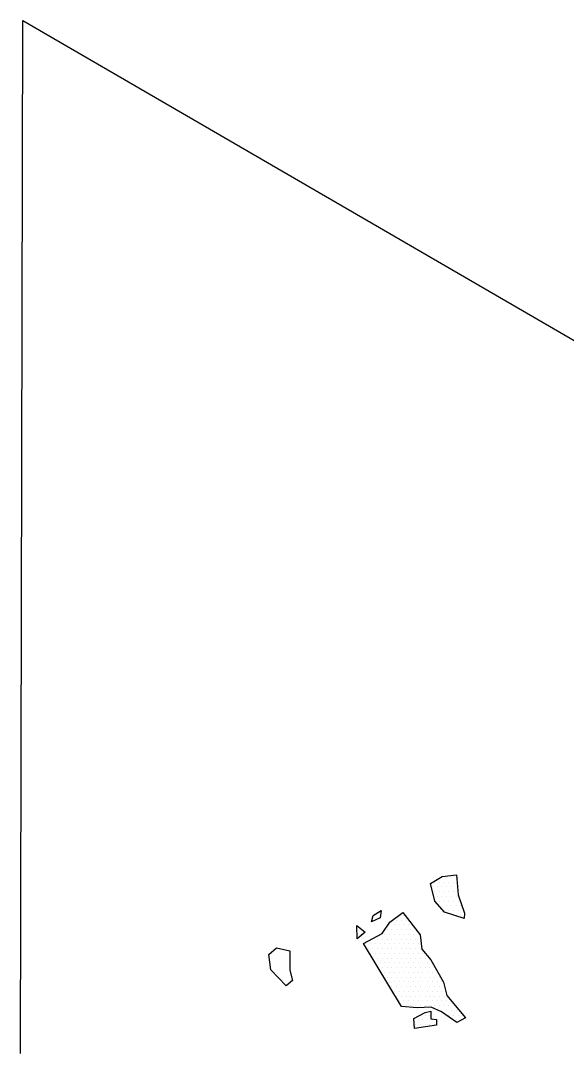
# Model space of a CAD drawing. Header units: metres. Extents: x -15 to -12.03, y -13 to -10.28.
# Drawn here: x -15.002 to -13.563, y -13.001 to -10.283 of the extents above; entities that cross this region are included whole.
import ezdxf

# ---------------------------------------------------------------- set-up
doc = ezdxf.new("R2010")
doc.units = ezdxf.units.M
doc.header["$LTSCALE"] = 25
doc.header["$MEASUREMENT"] = 0
doc.linetypes.add('STRICHPUNKTX2', pattern=[2, 1, -0.5, 0, -0.5])
doc.layers.get('0').update_dxf_attribs({"linetype": 'CONTINUOUS'})
for name, color, linetype in [('GRABUNGSGRENZE', 3, 'STRICHPUNKTX2'), ('STEINE', 4, 'CONTINUOUS'), ('STEINESCHRAFF', 4, 'CONTINUOUS')]:
    doc.layers.add(name, color=color, linetype=linetype)

# ---------------------------------------------------------------- blocks, each defined once
blk = doc.blocks.new('*X3')
at = {"color": 0}
for p, q in [((-1391.25, -1255), (-1391.25, -1255)), ((-1390, -1255), (-1390, -1255)), ((-1389.375, -1253.75), (-1389.375, -1253.75)), ((-1388.75, -1255), (-1388.75, -1255)), ((-1388.125, -1253.75), (-1388.125, -1253.75)), ((-1387.5, -1255), (-1387.5, -1255)), ((-1386.875, -1253.75), (-1386.875, -1253.75)), ((-1386.25, -1255), (-1386.25, -1255)), ((-1385.625, -1253.75), (-1385.625, -1253.75)), ((-1391.875, -1256.25), (-1391.875, -1256.25)), ((-1391.25, -1257.5), (-1391.25, -1257.5)), ((-1390.625, -1256.25), (-1390.625, -1256.25)), ((-1390, -1257.5), (-1390, -1257.5)), ((-1389.375, -1256.25), (-1389.375, -1256.25)), ((-1388.75, -1257.5), (-1388.75, -1257.5)), ((-1388.125, -1256.25), (-1388.125, -1256.25)), ((-1387.5, -1257.5), (-1387.5, -1257.5)), ((-1386.875, -1256.25), (-1386.875, -1256.25)), ((-1386.25, -1257.5), (-1386.25, -1257.5)), ((-1385.625, -1256.25), (-1385.625, -1256.25)), ((-1390.625, -1258.75), (-1390.625, -1258.75)), ((-1390, -1260), (-1390, -1260)), ((-1389.375, -1258.75), (-1389.375, -1258.75)), ((-1388.75, -1260), (-1388.75, -1260)), ((-1388.125, -1258.75), (-1388.125, -1258.75)), ((-1387.5, -1260), (-1387.5, -1260)), ((-1386.875, -1258.75), (-1386.875, -1258.75)), ((-1386.25, -1260), (-1386.25, -1260)), ((-1385.625, -1258.75), (-1385.625, -1258.75)), ((-1385, -1260), (-1385, -1260)), ((-1406.875, -1263.75), (-1406.875, -1263.75)), ((-1405.625, -1263.75), (-1405.625, -1263.75)), ((-1399.375, -1263.75), (-1399.375, -1263.75)), ((-1389.375, -1261.25), (-1389.375, -1261.25)), ((-1388.75, -1262.5), (-1388.75, -1262.5)), ((-1388.125, -1261.25), (-1388.125, -1261.25)), ((-1387.5, -1262.5), (-1387.5, -1262.5)), ((-1386.875, -1261.25), (-1386.875, -1261.25)), ((-1386.25, -1262.5), (-1386.25, -1262.5)), ((-1385.625, -1261.25), (-1385.625, -1261.25)), ((-1385.625, -1263.75), (-1385.625, -1263.75)), ((-1385, -1262.5), (-1385, -1262.5)), ((-1384.375, -1261.25), (-1384.375, -1261.25)), ((-1384.375, -1263.75), (-1384.375, -1263.75)), ((-1383.75, -1262.5), (-1383.75, -1262.5)), ((-1407.5, -1265), (-1407.5, -1265)), ((-1403.125, -1266.25), (-1403.125, -1266.25)), ((-1401.875, -1266.25), (-1401.875, -1266.25)), ((-1401.25, -1265), (-1401.25, -1265)), ((-1400.625, -1266.25), (-1400.625, -1266.25)), ((-1400, -1265), (-1400, -1265)), ((-1399.375, -1266.25), (-1399.375, -1266.25)), ((-1398.75, -1265), (-1398.75, -1265)), ((-1398.125, -1266.25), (-1398.125, -1266.25)), ((-1411.25, -1267.5), (-1411.25, -1267.5)), ((-1410.625, -1268.75), (-1410.625, -1268.75)), ((-1404.375, -1268.75), (-1404.375, -1268.75)), ((-1403.75, -1267.5), (-1403.75, -1267.5)), ((-1403.125, -1268.75), (-1403.125, -1268.75)), ((-1402.5, -1267.5), (-1402.5, -1267.5)), ((-1401.875, -1268.75), (-1401.875, -1268.75)), ((-1401.25, -1267.5), (-1401.25, -1267.5)), ((-1400.625, -1268.75), (-1400.625, -1268.75)), ((-1400, -1267.5), (-1400, -1267.5)), ((-1399.375, -1268.75), (-1399.375, -1268.75)), ((-1398.75, -1267.5), (-1398.75, -1267.5)), ((-1398.125, -1268.75), (-1398.125, -1268.75)), ((-1397.5, -1267.5), (-1397.5, -1267.5)), ((-1396.875, -1268.75), (-1396.875, -1268.75)), ((-1396.25, -1267.5), (-1396.25, -1267.5)), ((-1395.625, -1268.75), (-1395.625, -1268.75)), ((-1409.375, -1271.25), (-1409.375, -1271.25)), ((-1408.125, -1271.25), (-1408.125, -1271.25)), ((-1407.5, -1270), (-1407.5, -1270)), ((-1406.875, -1271.25), (-1406.875, -1271.25)), ((-1406.25, -1270), (-1406.25, -1270)), ((-1405.625, -1271.25), (-1405.625, -1271.25)), ((-1405, -1270), (-1405, -1270)), ((-1404.375, -1271.25), (-1404.375, -1271.25)), ((-1403.75, -1270), (-1403.75, -1270)), ((-1403.125, -1271.25), (-1403.125, -1271.25)), ((-1402.5, -1270), (-1402.5, -1270)), ((-1401.875, -1271.25), (-1401.875, -1271.25)), ((-1401.25, -1270), (-1401.25, -1270)), ((-1400.625, -1271.25), (-1400.625, -1271.25)), ((-1400, -1270), (-1400, -1270)), ((-1399.375, -1271.25), (-1399.375, -1271.25)), ((-1398.75, -1270), (-1398.75, -1270)), ((-1398.125, -1271.25), (-1398.125, -1271.25)), ((-1397.5, -1270), (-1397.5, -1270)), ((-1396.875, -1271.25), (-1396.875, -1271.25)), ((-1396.25, -1270), (-1396.25, -1270)), ((-1395.625, -1271.25), (-1395.625, -1271.25)), ((-1395, -1270), (-1395, -1270)), ((-1408.75, -1272.5), (-1408.75, -1272.5)), ((-1408.125, -1273.75), (-1408.125, -1273.75)), ((-1407.5, -1272.5), (-1407.5, -1272.5)), ((-1406.875, -1273.75), (-1406.875, -1273.75)), ((-1406.25, -1272.5), (-1406.25, -1272.5)), ((-1405.625, -1273.75), (-1405.625, -1273.75)), ((-1405, -1272.5), (-1405, -1272.5)), ((-1404.375, -1273.75), (-1404.375, -1273.75)), ((-1403.75, -1272.5), (-1403.75, -1272.5)), ((-1403.125, -1273.75), (-1403.125, -1273.75)), ((-1402.5, -1272.5), (-1402.5, -1272.5)), ((-1401.875, -1273.75), (-1401.875, -1273.75)), ((-1401.25, -1272.5), (-1401.25, -1272.5)), ((-1400.625, -1273.75), (-1400.625, -1273.75)), ((-1400, -1272.5), (-1400, -1272.5)), ((-1399.375, -1273.75), (-1399.375, -1273.75)), ((-1398.75, -1272.5), (-1398.75, -1272.5)), ((-1398.125, -1273.75), (-1398.125, -1273.75)), ((-1397.5, -1272.5), (-1397.5, -1272.5)), ((-1396.875, -1273.75), (-1396.875, -1273.75)), ((-1396.25, -1272.5), (-1396.25, -1272.5)), ((-1395.625, -1273.75), (-1395.625, -1273.75)), ((-1395, -1272.5), (-1395, -1272.5)), ((-1394.375, -1273.75), (-1394.375, -1273.75)), ((-1407.5, -1275), (-1407.5, -1275)), ((-1406.875, -1276.25), (-1406.875, -1276.25)), ((-1406.25, -1275), (-1406.25, -1275)), ((-1405.625, -1276.25), (-1405.625, -1276.25)), ((-1405, -1275), (-1405, -1275)), ((-1404.375, -1276.25), (-1404.375, -1276.25)), ((-1403.75, -1275), (-1403.75, -1275)), ((-1403.125, -1276.25), (-1403.125, -1276.25)), ((-1402.5, -1275), (-1402.5, -1275)), ((-1401.875, -1276.25), (-1401.875, -1276.25)), ((-1401.25, -1275), (-1401.25, -1275)), ((-1400.625, -1276.25), (-1400.625, -1276.25)), ((-1400, -1275), (-1400, -1275)), ((-1399.375, -1276.25), (-1399.375, -1276.25)), ((-1398.75, -1275), (-1398.75, -1275)), ((-1398.125, -1276.25), (-1398.125, -1276.25)), ((-1397.5, -1275), (-1397.5, -1275)), ((-1396.875, -1276.25), (-1396.875, -1276.25)), ((-1396.25, -1275), (-1396.25, -1275)), ((-1395.625, -1276.25), (-1395.625, -1276.25)), ((-1395, -1275), (-1395, -1275)), ((-1394.375, -1276.25), (-1394.375, -1276.25)), ((-1393.75, -1275), (-1393.75, -1275)), ((-1393.125, -1276.25), (-1393.125, -1276.25)), ((-1391.875, -1276.25), (-1391.875, -1276.25)), ((-1405, -1277.5), (-1405, -1277.5)), ((-1404.375, -1278.75), (-1404.375, -1278.75)), ((-1403.75, -1277.5), (-1403.75, -1277.5)), ((-1403.75, -1280), (-1403.75, -1280)), ((-1403.125, -1278.75), (-1403.125, -1278.75)), ((-1402.5, -1277.5), (-1402.5, -1277.5)), ((-1402.5, -1280), (-1402.5, -1280)), ((-1401.875, -1278.75), (-1401.875, -1278.75)), ((-1401.25, -1277.5), (-1401.25, -1277.5)), ((-1401.25, -1280), (-1401.25, -1280)), ((-1400.625, -1278.75), (-1400.625, -1278.75)), ((-1400, -1277.5), (-1400, -1277.5)), ((-1400, -1280), (-1400, -1280)), ((-1399.375, -1278.75), (-1399.375, -1278.75)), ((-1398.75, -1277.5), (-1398.75, -1277.5)), ((-1398.75, -1280), (-1398.75, -1280)), ((-1398.125, -1278.75), (-1398.125, -1278.75)), ((-1397.5, -1277.5), (-1397.5, -1277.5)), ((-1397.5, -1280), (-1397.5, -1280)), ((-1396.875, -1278.75), (-1396.875, -1278.75)), ((-1396.25, -1277.5), (-1396.25, -1277.5)), ((-1396.25, -1280), (-1396.25, -1280)), ((-1395.625, -1278.75), (-1395.625, -1278.75)), ((-1395, -1277.5), (-1395, -1277.5)), ((-1395, -1280), (-1395, -1280)), ((-1394.375, -1278.75), (-1394.375, -1278.75)), ((-1393.75, -1277.5), (-1393.75, -1277.5)), ((-1393.75, -1280), (-1393.75, -1280)), ((-1393.125, -1278.75), (-1393.125, -1278.75)), ((-1392.5, -1277.5), (-1392.5, -1277.5)), ((-1392.5, -1280), (-1392.5, -1280)), ((-1391.875, -1278.75), (-1391.875, -1278.75)), ((-1391.25, -1277.5), (-1391.25, -1277.5)), ((-1391.25, -1280), (-1391.25, -1280)), ((-1390.625, -1278.75), (-1390.625, -1278.75)), ((-1390, -1280), (-1390, -1280)), ((-1403.125, -1281.25), (-1403.125, -1281.25)), ((-1402.5, -1282.5), (-1402.5, -1282.5)), ((-1401.875, -1281.25), (-1401.875, -1281.25)), ((-1401.25, -1282.5), (-1401.25, -1282.5)), ((-1400.625, -1281.25), (-1400.625, -1281.25)), ((-1400, -1282.5), (-1400, -1282.5)), ((-1399.375, -1281.25), (-1399.375, -1281.25)), ((-1398.75, -1282.5), (-1398.75, -1282.5)), ((-1398.125, -1281.25), (-1398.125, -1281.25)), ((-1397.5, -1282.5), (-1397.5, -1282.5)), ((-1396.875, -1281.25), (-1396.875, -1281.25)), ((-1396.25, -1282.5), (-1396.25, -1282.5)), ((-1395.625, -1281.25), (-1395.625, -1281.25)), ((-1395, -1282.5), (-1395, -1282.5)), ((-1394.375, -1281.25), (-1394.375, -1281.25)), ((-1393.75, -1282.5), (-1393.75, -1282.5)), ((-1393.125, -1281.25), (-1393.125, -1281.25)), ((-1392.5, -1282.5), (-1392.5, -1282.5)), ((-1391.875, -1281.25), (-1391.875, -1281.25)), ((-1391.25, -1282.5), (-1391.25, -1282.5)), ((-1390.625, -1281.25), (-1390.625, -1281.25)), ((-1390, -1282.5), (-1390, -1282.5)), ((-1389.375, -1281.25), (-1389.375, -1281.25)), ((-1388.75, -1282.5), (-1388.75, -1282.5)), ((-1401.875, -1283.75), (-1401.875, -1283.75)), ((-1401.25, -1285), (-1401.25, -1285)), ((-1400.625, -1283.75), (-1400.625, -1283.75)), ((-1400, -1285), (-1400, -1285)), ((-1399.375, -1283.75), (-1399.375, -1283.75)), ((-1398.75, -1285), (-1398.75, -1285)), ((-1398.125, -1283.75), (-1398.125, -1283.75)), ((-1397.5, -1285), (-1397.5, -1285)), ((-1396.875, -1283.75), (-1396.875, -1283.75)), ((-1396.25, -1285), (-1396.25, -1285)), ((-1395.625, -1283.75), (-1395.625, -1283.75)), ((-1395, -1285), (-1395, -1285)), ((-1394.375, -1283.75), (-1394.375, -1283.75)), ((-1393.75, -1285), (-1393.75, -1285)), ((-1393.125, -1283.75), (-1393.125, -1283.75)), ((-1392.5, -1285), (-1392.5, -1285)), ((-1391.875, -1283.75), (-1391.875, -1283.75)), ((-1391.25, -1285), (-1391.25, -1285)), ((-1390.625, -1283.75), (-1390.625, -1283.75)), ((-1390, -1285), (-1390, -1285)), ((-1389.375, -1283.75), (-1389.375, -1283.75)), ((-1388.75, -1285), (-1388.75, -1285)), ((-1400.625, -1286.25), (-1400.625, -1286.25)), ((-1400, -1287.5), (-1400, -1287.5)), ((-1399.375, -1286.25), (-1399.375, -1286.25)), ((-1398.75, -1287.5), (-1398.75, -1287.5)), ((-1398.125, -1286.25), (-1398.125, -1286.25)), ((-1397.5, -1287.5), (-1397.5, -1287.5)), ((-1396.875, -1286.25), (-1396.875, -1286.25)), ((-1396.25, -1287.5), (-1396.25, -1287.5)), ((-1395.625, -1286.25), (-1395.625, -1286.25)), ((-1395, -1287.5), (-1395, -1287.5)), ((-1394.375, -1286.25), (-1394.375, -1286.25)), ((-1393.75, -1287.5), (-1393.75, -1287.5)), ((-1393.125, -1286.25), (-1393.125, -1286.25)), ((-1392.5, -1287.5), (-1392.5, -1287.5)), ((-1391.875, -1286.25), (-1391.875, -1286.25)), ((-1391.25, -1287.5), (-1391.25, -1287.5)), ((-1390.625, -1286.25), (-1390.625, -1286.25)), ((-1390, -1287.5), (-1390, -1287.5)), ((-1389.375, -1286.25), (-1389.375, -1286.25)), ((-1388.75, -1287.5), (-1388.75, -1287.5)), ((-1388.125, -1286.25), (-1388.125, -1286.25)), ((-1387.5, -1287.5), (-1387.5, -1287.5)), ((-1386.875, -1286.25), (-1386.875, -1286.25)), ((-1386.25, -1287.5), (-1386.25, -1287.5)), ((-1395, -1290), (-1395, -1290)), ((-1393.75, -1290), (-1393.75, -1290)), ((-1392.5, -1290), (-1392.5, -1290)), ((-1389.375, -1288.75), (-1389.375, -1288.75)), ((-1388.125, -1288.75), (-1388.125, -1288.75)), ((-1387.5, -1290), (-1387.5, -1290)), ((-1386.875, -1288.75), (-1386.875, -1288.75)), ((-1386.25, -1290), (-1386.25, -1290)), ((-1385.625, -1288.75), (-1385.625, -1288.75)), ((-1385, -1290), (-1385, -1290)), ((-1383.75, -1290), (-1383.75, -1290)), ((-1396.25, -1292.5), (-1396.25, -1292.5)), ((-1395.625, -1291.25), (-1395.625, -1291.25)), ((-1395, -1292.5), (-1395, -1292.5)), ((-1394.375, -1291.25), (-1394.375, -1291.25)), ((-1393.75, -1292.5), (-1393.75, -1292.5)), ((-1393.125, -1291.25), (-1393.125, -1291.25)), ((-1392.5, -1292.5), (-1392.5, -1292.5)), ((-1391.875, -1291.25), (-1391.875, -1291.25)), ((-1391.25, -1292.5), (-1391.25, -1292.5)), ((-1385.625, -1291.25), (-1385.625, -1291.25)), ((-1384.375, -1291.25), (-1384.375, -1291.25))]:
    blk.add_line(p, q, dxfattribs=at)

msp = doc.modelspace()

# ---------------------------------------------------------------- linework, layer by layer
at = {"layer": 'GRABUNGSGRENZE', "flags": 128}
msp.add_lwpolyline([(-15.0024, -13.0008), (-14.9968, -10.2828), (-12.0302, -12.0036)], dxfattribs=at)
at = {"layer": 'STEINE'}
for points in [[(-13.923, -12.554), (-13.8926, -12.5351), (-13.855, -12.5309), (-13.8503, -12.5838), (-13.8339, -12.632), (-13.8349, -12.6458), (-13.8868, -12.6291), (-13.9122, -12.6002), (-13.923, -12.554)], [(-14.1, -12.712), (-14.0503, -12.6854), (-14.0305, -12.6559), (-13.9965, -12.6304), (-13.9507, -12.6887), (-13.946, -12.7268), (-13.9225, -12.7547), (-13.8894, -12.8136), (-13.8801, -12.8481), (-13.8312, -12.9075), (-13.8545, -12.9192), (-13.8948, -12.8919), (-13.9217, -12.8792), (-13.9583, -12.8814), (-13.9995, -12.8774), (-14.1, -12.712)], [(-14.0788, -12.6545), (-14.0743, -12.6382), (-14.053, -12.6249), (-14.0555, -12.6443), (-14.0788, -12.6545)], [(-14.1174, -12.6647), (-14.0955, -12.682), (-14.1163, -12.6993), (-14.1174, -12.6647)], [(-14.349, -12.741), (-14.3287, -12.7232), (-14.2941, -12.7312), (-14.2935, -12.7815), (-14.2868, -12.809), (-14.3035, -12.8232), (-14.3438, -12.7812), (-14.349, -12.741)], [(-13.9674, -12.9088), (-13.9375, -12.8935), (-13.9222, -12.8894), (-13.9222, -12.9102), (-13.9074, -12.9117), (-13.9079, -12.9265), (-13.9658, -12.9358), (-13.9674, -12.9088)]]:
    msp.add_lwpolyline(points, dxfattribs=at)

# ---------------------------------------------------------------- block references
at = {"layer": 'STEINESCHRAFF', "xscale": 0.01, "yscale": 0.01, "zscale": 0.01}
msp.add_blockref('*X3', (0, 0), dxfattribs=at)

doc.saveas('drawing.dxf')
